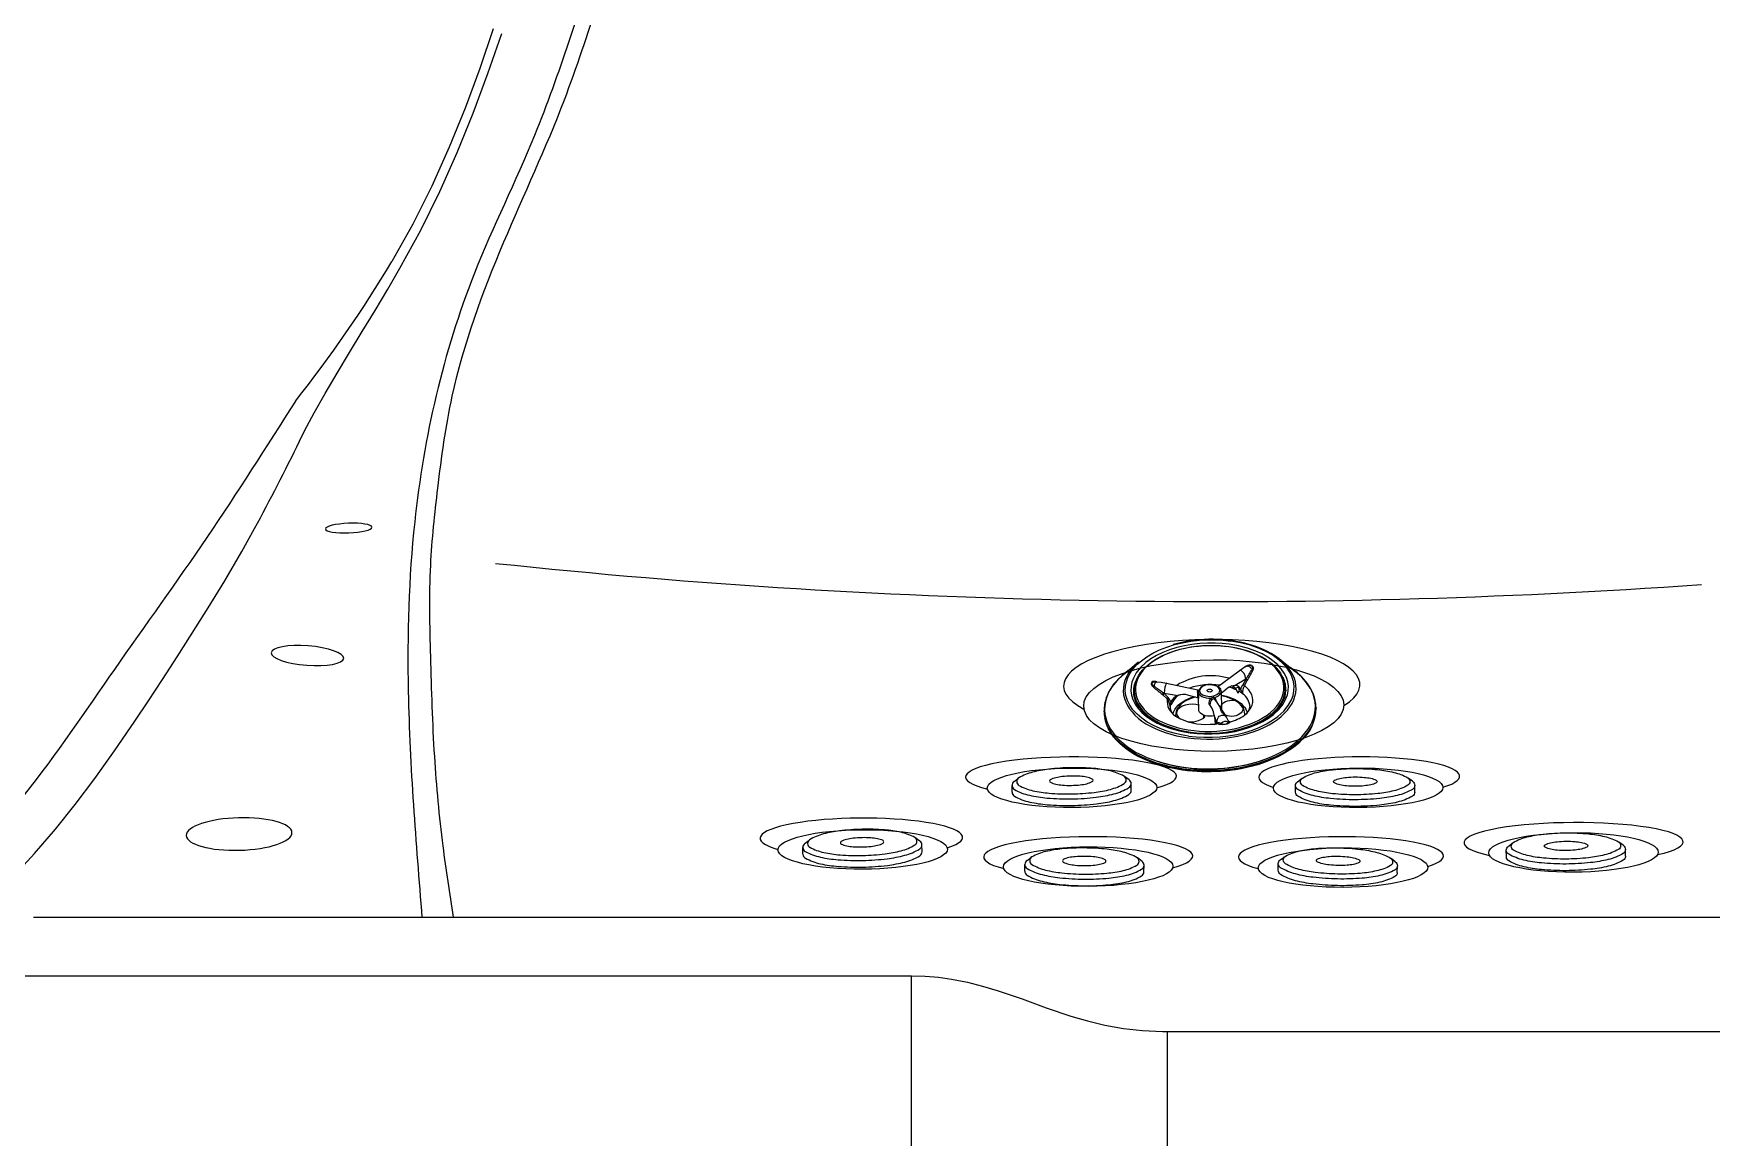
# Model space of a CAD drawing. Extents: x 398 to 509, y 623 to 780.
# Drawn here: x 425.85 to 452.09, y 650.92 to 668.17 of the extents above; entities that cross this region are included whole.
import ezdxf

# ---------------------------------------------------------------- set-up
doc = ezdxf.new("R2010")
doc.units = 0
doc.header["$MEASUREMENT"] = 0
for name, color, linetype in [('1', 4, 'Continuous'), ('2', 3, 'Continuous'), ('JET', 3, 'Continuous'), ('LIGHT', 2, 'Continuous'), ('Menu', 1, 'Continuous')]:
    doc.layers.add(name, color=color, linetype=linetype)

# ---------------------------------------------------------------- blocks, each defined once
blk = doc.blocks.new('MINI')
at = {"layer": '1', "color": 3}
for p, q in [((0.223, 0.931), (0.327, 0.931)), ((0.391, 0.895), (0.44, 0.828)), ((0.391, 0.895), (0.391, 0.895)), ((0.223, -0.932), (0.327, -0.932)), ((0.327, -0.932), (0.327, -0.932)), ((0.386, -0.902), (0.441, -0.828))]:
    blk.add_line(p, q, dxfattribs=at)
for points in [[(0.223, 0.931, 0.267867), (0.159, 0.895, 0.072378), (0.065, 0.659, 0.034036), (0.019, 0.384, 0.024706), (0, 0, 0.024706), (0.019, -0.384, 0.034036), (0.065, -0.659, 0.072378), (0.159, -0.895, 0.267867), (0.223, -0.932, 0.267867)], [(0.391, 0.895, 0.267867), (0.327, 0.931, 0.267867), (0.264, 0.895, 0.072378), (0.17, 0.659, 0.034036), (0.123, 0.384, 0.024706), (0.104, 0, 0.024706), (0.123, -0.384, 0.034036), (0.17, -0.659, 0.072378), (0.264, -0.895, 0.267867), (0.327, -0.932, 0.267867)], [(0.327, -0.932, 0.238458), (0.386, -0.902, 0.072378)]]:
    blk.add_lwpolyline(points, format="xyb", dxfattribs=at)
for points in [[(0.386, -0.855, 0.267867), (0.445, -0.822, 0.072378), (0.531, -0.605, 0.034036), (0.574, -0.352, 0.024706), (0.591, 0, 0.024706), (0.574, 0.352, 0.034036), (0.531, 0.605, 0.072378), (0.445, 0.822, 0.267867), (0.386, 0.855, 0.267867), (0.328, 0.822, 0.072378), (0.242, 0.605, 0.034036), (0.199, 0.352, 0.024706), (0.182, 0, 0.024706), (0.199, -0.352, 0.034036), (0.242, -0.605, 0.072378), (0.328, -0.822, 0.267867)], [(0.388, 0.343, 0.280852), (0.368, 0.331, 0.066452), (0.337, 0.244, 0.030521), (0.321, 0.143, 0.022038), (0.315, 0.003, 0.022038), (0.321, -0.137, 0.030521), (0.337, -0.238, 0.066452), (0.368, -0.325, 0.280852), (0.388, -0.337, 0.280852), (0.408, -0.325, 0.066452), (0.439, -0.238, 0.030521), (0.454, -0.137, 0.022038), (0.46, 0.003, 0.022038), (0.454, 0.143, 0.030521), (0.439, 0.244, 0.066452), (0.408, 0.331, 0.280852)]]:
    blk.add_lwpolyline(points, format="xyb", close=True, dxfattribs=at)
blk = doc.blocks.new('3DR')
at = {"layer": '1', "color": 3, "linetype": 'Continuous'}
for p, q in [((-1.426, -0.455), (-1.189, -0.255)), ((1.018, -0.216), (1.261, -0.408)), ((0.044, -0.645), (0.382, -0.396)), ((0.493, -0.52), (0.485, -0.525)), ((0.493, -0.52), (0.486, -0.531)), ((0.507, -0.323), (0.525, -0.316)), ((0.514, -0.319), (0.525, -0.316)), ((-1.258, -0.752), (-1.259, -0.71)), ((-1.246, -0.607), (-1.245, -0.613)), ((-0.948, -0.57), (-0.921, -0.57)), ((-0.904, -0.571), (-0.919, -0.566)), ((-0.818, -0.766), (-0.808, -0.774)), ((-0.808, -0.774), (-0.744, -0.836)), ((-0.801, -0.744), (-0.791, -0.745)), ((-0.791, -0.752), (-0.801, -0.744)), ((-0.791, -0.745), (-0.571, -0.78)), ((-0.791, -0.752), (-0.791, -0.745)), ((-0.726, -0.815), (-0.791, -0.752)), ((-0.754, -0.59), (-0.263, -0.696)), ((-0.262, -0.697), (-0.263, -0.696)), ((-0.254, -0.715), (-0.252, -0.704)), ((-0.254, -0.723), (-0.254, -0.725)), ((-0.254, -0.747), (-0.254, -0.725)), ((-0.249, -0.697), (-0.248, -0.693)), ((0.1, -0.719), (0.1, -0.716)), ((0.1, -0.719), (0.105, -1.001)), ((0.28, -0.67), (0.226, -0.652)), ((0.485, -0.525), (0.32, -0.626)), ((0.375, -0.657), (0.324, -0.67)), ((0.366, -0.748), (0.324, -0.67)), ((0.362, -0.638), (0.375, -0.657)), ((0.366, -0.748), (0.378, -0.717)), ((0.486, -0.531), (0.439, -0.614)), ((0.465, -0.627), (0.51, -0.546)), ((0.486, -0.531), (0.485, -0.525)), ((0.51, -0.546), (0.517, -0.535)), ((1.103, -0.669), (1.104, -0.711)), ((-1.729, -1.04), (-1.73, -1.029)), ((-0.696, -0.952), (-0.698, -0.978)), ((-0.683, -0.9), (-0.68, -0.876)), ((-0.683, -0.9), (-0.678, -0.929)), ((-0.678, -0.929), (-0.624, -0.834)), ((-0.652, -0.836), (-0.624, -0.834)), ((-0.257, -0.824), (-0.317, -0.805)), ((-0.249, -1.008), (-0.253, -0.821)), ((-0.252, -0.826), (-0.253, -0.826)), ((0.006, -0.849), (0.179, -1.117)), ((1.585, -0.971), (1.585, -0.982)), ((-0.61, -1.106), (-0.607, -1.108)), ((-0.169, -1.131), (-0.169, -1.091)), ((0.036, -1.204), (-0.01, -1.091)), ((0.036, -1.211), (0.02, -1.229)), ((0.039, -1.209), (0.036, -1.204)), ((0.036, -1.211), (0.036, -1.204)), ((0.039, -1.209), (0.036, -1.211)), ((0.059, -1.228), (0.087, -1.231)), ((0.231, -1.193), (0.231, -1.193)), ((0.466, -1.089), (0.471, -1.085)), ((-0.87, -1.82), (-0.878, -1.817)), ((0.761, -1.788), (0.753, -1.791))]:
    blk.add_line(p, q, dxfattribs=at)
at = {"layer": '1', "color": 3, "linetype": 'Continuous', "flags": 128}
for points in [[(-0.407, -1.416), (-0.522, -1.397), (-0.634, -1.371), (-0.747, -1.338), (-0.854, -1.299), (-0.958, -1.252), (-1.053, -1.199), (-1.139, -1.139), (-1.214, -1.075), (-1.278, -1.006), (-1.328, -0.933), (-1.364, -0.86), (-1.388, -0.784), (-1.398, -0.71), (-1.395, -0.637), (-1.381, -0.567), (-1.357, -0.499), (-1.321, -0.431), (-1.275, -0.366), (-1.216, -0.3), (-1.146, -0.238), (-1.062, -0.177), (-0.968, -0.121), (-0.863, -0.07), (-0.75, -0.025), (-0.629, 0.013), (-0.503, 0.043), (-0.374, 0.066), (-0.243, 0.081), (-0.116, 0.088), (0.012, 0.088), (0.132, 0.082), (0.251, 0.069)], [(0.229, 0.019), (0.118, 0.031), (0.006, 0.037), (-0.113, 0.037), (-0.232, 0.031), (-0.355, 0.017), (-0.474, -0.004), (-0.592, -0.033), (-0.705, -0.068), (-0.811, -0.11), (-0.909, -0.158), (-0.997, -0.21), (-1.075, -0.267), (-1.16, -0.345), (-1.225, -0.427), (-1.271, -0.51), (-1.294, -0.574), (-1.307, -0.639), (-1.31, -0.708), (-1.301, -0.777), (-1.279, -0.847), (-1.245, -0.916), (-1.198, -0.984), (-1.139, -1.048), (-1.069, -1.108), (-0.988, -1.164), (-0.899, -1.213), (-0.803, -1.257), (-0.668, -1.305), (-0.528, -1.341), (-0.385, -1.366)], [(-1.218, -0.524), (-1.213, -0.512), (-1.188, -0.466), (-1.158, -0.422), (-1.122, -0.379), (-1.082, -0.337), (-1.037, -0.297), (-0.987, -0.259), (-0.933, -0.223), (-0.875, -0.189), (-0.814, -0.158), (-0.75, -0.129), (-0.682, -0.103), (-0.612, -0.08), (-0.54, -0.06), (-0.467, -0.042), (-0.393, -0.028), (-0.321, -0.017), (-0.254, -0.009), (-0.207, -0.005), (-0.154, -0.002), (-0.09, 0)], [(-0.407, -1.416), (-0.289, -1.428), (-0.169, -1.435), (-0.041, -1.435), (0.087, -1.428), (0.218, -1.413), (0.346, -1.39), (0.473, -1.36), (0.594, -1.322), (0.707, -1.277), (0.812, -1.226), (0.906, -1.17), (0.99, -1.109), (1.081, -1.025), (1.151, -0.937), (1.2, -0.848), (1.225, -0.78), (1.239, -0.71), (1.241, -0.636), (1.232, -0.563), (1.208, -0.487), (1.172, -0.414), (1.121, -0.341), (1.058, -0.272), (0.983, -0.208), (0.897, -0.148), (0.802, -0.095), (0.698, -0.048), (0.554, 0.003), (0.404, 0.042), (0.251, 0.069)], [(-0.385, -1.366), (-0.275, -1.378), (-0.163, -1.384), (-0.043, -1.384), (0.076, -1.378), (0.198, -1.364), (0.318, -1.343), (0.436, -1.314), (0.549, -1.279), (0.655, -1.237), (0.753, -1.189), (0.84, -1.137), (0.919, -1.08), (1.004, -1.002), (1.069, -0.92), (1.115, -0.837), (1.138, -0.773), (1.151, -0.708), (1.154, -0.639), (1.144, -0.57), (1.123, -0.5), (1.089, -0.431), (1.042, -0.363), (0.983, -0.299), (0.912, -0.239), (0.832, -0.183), (0.743, -0.133), (0.646, -0.089), (0.512, -0.042), (0.372, -0.006), (0.229, 0.019)], [(-0.09, 0), (0, 0), (0.036, -0.001), (0.095, -0.005), (0.156, -0.01), (0.22, -0.018), (0.286, -0.029), (0.353, -0.042), (0.419, -0.057), (0.485, -0.076), (0.549, -0.097), (0.611, -0.12), (0.671, -0.146), (0.728, -0.175), (0.782, -0.206), (0.832, -0.239), (0.879, -0.274), (0.923, -0.31), (0.962, -0.349), (0.996, -0.39), (1.027, -0.432), (1.052, -0.476), (1.055, -0.481)], [(1.138, -0.332), (1.115, -0.305), (1.066, -0.257), (1.011, -0.211), (0.95, -0.168), (0.885, -0.127), (0.814, -0.089), (0.738, -0.054), (0.658, -0.023), (0.575, 0.005), (0.488, 0.03), (0.472, 0.033)], [(0.726, -0.181), (0.658, -0.147), (0.585, -0.116), (0.509, -0.088), (0.428, -0.065), (0.345, -0.044), (0.259, -0.028), (0.17, -0.016), (0.081, -0.008), (-0.01, -0.004), (-0.101, -0.004), (-0.192, -0.008), (-0.282, -0.016), (-0.371, -0.029), (-0.459, -0.045), (-0.544, -0.065), (-0.626, -0.089), (-0.704, -0.117), (-0.779, -0.148), (-0.849, -0.182), (-0.915, -0.219), (-0.976, -0.259), (-1.03, -0.302), (-1.08, -0.347), (-1.123, -0.394), (-1.159, -0.442), (-1.189, -0.492), (-1.212, -0.543), (-1.228, -0.595), (-1.237, -0.648), (-1.239, -0.701), (-1.233, -0.753), (-1.221, -0.805), (-1.201, -0.856), (-1.175, -0.906), (-1.141, -0.955), (-1.102, -1.002), (-1.055, -1.047), (-1.003, -1.089), (-0.945, -1.129), (-0.882, -1.166), (-0.814, -1.201), (-0.741, -1.231), (-0.665, -1.259), (-0.584, -1.283), (-0.501, -1.303), (-0.415, -1.319), (-0.326, -1.331), (-0.237, -1.34), (-0.146, -1.344), (-0.055, -1.344), (0.036, -1.339), (0.126, -1.331), (0.215, -1.319), (0.303, -1.302), (0.387, -1.282), (0.469, -1.258), (0.548, -1.231), (0.623, -1.2), (0.693, -1.166), (0.759, -1.128), (0.819, -1.088), (0.874, -1.046), (0.923, -1.001), (0.966, -0.954), (1.003, -0.905), (1.033, -0.855), (1.056, -0.804), (1.072, -0.752), (1.081, -0.699), (1.082, -0.647), (1.077, -0.594), (1.065, -0.542), (1.045, -0.491), (1.018, -0.441), (0.985, -0.392), (0.945, -0.346), (0.899, -0.301), (0.847, -0.258), (0.789, -0.218), (0.726, -0.181)], [(-1.351, -0.392), (-1.39, -0.421), (-1.452, -0.473), (-1.508, -0.527), (-1.558, -0.583), (-1.601, -0.64), (-1.638, -0.699), (-1.668, -0.759), (-1.692, -0.82), (-1.708, -0.882), (-1.718, -0.944), (-1.72, -1.006), (-1.716, -1.069), (-1.704, -1.13), (-1.685, -1.191), (-1.66, -1.252), (-1.627, -1.311), (-1.588, -1.368), (-1.543, -1.424), (-1.491, -1.478), (-1.433, -1.53), (-1.37, -1.579), (-1.3, -1.626), (-1.226, -1.671), (-1.146, -1.712), (-1.062, -1.75), (-0.974, -1.784), (-0.882, -1.816), (-0.786, -1.843), (-0.688, -1.867), (-0.586, -1.888), (-0.483, -1.904), (-0.378, -1.916), (-0.271, -1.924), (-0.164, -1.929), (-0.056, -1.929), (0.052, -1.925), (0.159, -1.917), (0.265, -1.905), (0.37, -1.889), (0.473, -1.869), (0.573, -1.845), (0.671, -1.818), (0.766, -1.787), (0.856, -1.752), (0.943, -1.715), (1.026, -1.674), (1.104, -1.63), (1.177, -1.583), (1.245, -1.534), (1.306, -1.482), (1.362, -1.428), (1.412, -1.372), (1.456, -1.315), (1.493, -1.256), (1.523, -1.196), (1.546, -1.135), (1.563, -1.073), (1.572, -1.011), (1.575, -0.949), (1.57, -0.886), (1.558, -0.825), (1.54, -0.764), (1.514, -0.703), (1.482, -0.644), (1.443, -0.587), (1.397, -0.531), (1.346, -0.477), (1.288, -0.425), (1.224, -0.375), (1.184, -0.347)], [(-1.3, -0.367), (-1.314, -0.386), (-1.35, -0.439), (-1.38, -0.493), (-1.402, -0.548), (-1.418, -0.603), (-1.427, -0.66), (-1.428, -0.716), (-1.423, -0.772), (-1.41, -0.828), (-1.391, -0.883), (-1.365, -0.937), (-1.332, -0.989), (-1.292, -1.04), (-1.247, -1.09), (-1.195, -1.137), (-1.137, -1.181), (-1.074, -1.224), (-1.005, -1.263), (-0.932, -1.299), (-0.855, -1.332), (-0.773, -1.362), (-0.687, -1.388), (-0.599, -1.411), (-0.508, -1.43), (-0.414, -1.445)], [(-0.414, -1.445), (-0.319, -1.455), (-0.222, -1.462), (-0.125, -1.465), (-0.028, -1.464), (0.07, -1.459), (0.166, -1.45), (0.261, -1.436), (0.355, -1.419), (0.446, -1.398), (0.534, -1.373), (0.62, -1.345), (0.701, -1.313), (0.779, -1.278), (0.852, -1.24), (0.92, -1.199), (0.983, -1.155), (1.041, -1.109), (1.093, -1.061), (1.138, -1.01), (1.177, -0.958), (1.21, -0.905), (1.236, -0.85), (1.255, -0.795), (1.267, -0.739), (1.272, -0.683), (1.271, -0.626), (1.262, -0.57), (1.246, -0.515), (1.223, -0.461), (1.193, -0.407), (1.157, -0.355), (1.138, -0.332)], [(0.382, -0.396), (0.44, -0.357), (0.499, -0.326)], [(0.485, -0.525), (0.475, -0.476), (0.459, -0.44), (0.449, -0.426), (0.439, -0.415), (0.418, -0.399), (0.398, -0.392), (0.389, -0.393), (0.382, -0.396)], [(0.494, -0.329), (0.494, -0.328), (0.494, -0.328)], [(0.507, -0.324), (0.505, -0.324), (0.499, -0.326)], [(0.582, -0.314), (0.578, -0.317), (0.574, -0.319)], [(0.574, -0.319), (0.586, -0.33), (0.591, -0.344), (0.589, -0.361), (0.583, -0.378)], [(-0.919, -0.566), (-0.945, -0.563), (-0.966, -0.566), (-0.981, -0.573), (-0.989, -0.585), (-0.992, -0.599), (-0.988, -0.614), (-0.976, -0.633), (-0.958, -0.652)], [(-0.944, -0.641), (-0.96, -0.628), (-0.973, -0.614), (-0.98, -0.6), (-0.978, -0.587), (-0.969, -0.577), (-0.954, -0.571), (-0.948, -0.57)], [(-0.948, -0.57), (-0.934, -0.57), (-0.928, -0.57)], [(-0.921, -0.571), (-0.919, -0.57), (-0.918, -0.57)], [(-0.918, -0.57), (-0.918, -0.569), (-0.919, -0.566)], [(-0.918, -0.57), (-0.836, -0.576), (-0.754, -0.59)], [(-0.754, -0.59), (-0.754, -0.59), (-0.757, -0.592), (-0.764, -0.603), (-0.771, -0.624), (-0.775, -0.638), (-0.779, -0.654), (-0.786, -0.694), (-0.791, -0.745)], [(-0.268, -0.819), (-0.329, -0.802), (-0.419, -0.776)], [(-0.254, -0.725), (-0.253, -0.738), (-0.243, -0.759), (-0.226, -0.779), (-0.201, -0.796), (-0.171, -0.81), (-0.135, -0.819), (-0.097, -0.824), (-0.059, -0.823)], [(-0.252, -0.704), (-0.251, -0.703), (-0.249, -0.697)], [(-0.19, -0.643), (-0.223, -0.672), (-0.232, -0.69), (-0.235, -0.708), (-0.231, -0.727), (-0.221, -0.744), (-0.188, -0.772), (-0.139, -0.79), (-0.108, -0.795), (-0.076, -0.797), (-0.044, -0.794), (-0.013, -0.788), (0.035, -0.768)], [(0.035, -0.768), (0.068, -0.739), (0.077, -0.722), (0.08, -0.703), (0.076, -0.684), (0.066, -0.667), (0.033, -0.639), (-0.016, -0.621), (-0.047, -0.616), (-0.079, -0.615), (-0.111, -0.617), (-0.142, -0.623), (-0.19, -0.643)], [(-0.05, -0.689), (-0.042, -0.695), (-0.038, -0.702), (-0.039, -0.71), (-0.044, -0.717), (-0.053, -0.723), (-0.064, -0.727), (-0.077, -0.728), (-0.09, -0.727), (-0.102, -0.724), (-0.105, -0.722), (-0.113, -0.716), (-0.117, -0.709), (-0.116, -0.701), (-0.111, -0.694), (-0.102, -0.688), (-0.091, -0.684), (-0.078, -0.683), (-0.065, -0.684), (-0.053, -0.688), (-0.05, -0.689)], [(-0.079, -0.611), (-0.045, -0.612), (-0.032, -0.614), (-0.011, -0.618), (0.01, -0.624), (0.03, -0.632), (0.049, -0.642), (0.066, -0.654), (0.08, -0.668), (0.091, -0.685), (0.098, -0.703), (0.099, -0.716)], [(-0.066, -1.378), (0.024, -1.374), (0.06, -1.372), (0.119, -1.366), (0.18, -1.359), (0.245, -1.349), (0.311, -1.336), (0.377, -1.321), (0.443, -1.303), (0.509, -1.283), (0.572, -1.261), (0.634, -1.236), (0.693, -1.208), (0.749, -1.179), (0.802, -1.147), (0.852, -1.114), (0.898, -1.079), (0.94, -1.042), (0.978, -1.005), (1.011, -0.965), (1.04, -0.925), (1.065, -0.883), (1.085, -0.841), (1.1, -0.797), (1.11, -0.751), (1.115, -0.705), (1.115, -0.694)], [(-0.002, -0.813), (0.031, -0.801), (0.059, -0.785), (0.081, -0.766), (0.094, -0.745), (0.1, -0.723), (0.1, -0.719)], [(0.202, -0.669), (0.157, -0.705), (0.1, -0.749)], [(0.101, -0.776), (0.138, -0.783), (0.182, -0.794), (0.226, -0.807), (0.268, -0.823), (0.308, -0.841), (0.347, -0.861), (0.382, -0.884), (0.414, -0.91), (0.443, -0.937), (0.468, -0.967), (0.488, -0.998), (0.504, -1.031), (0.509, -1.049)], [(0.283, -0.638), (0.282, -0.643), (0.28, -0.67)], [(0.375, -0.657), (0.383, -0.694), (0.378, -0.717)], [(0.411, -0.694), (0.422, -0.654), (0.439, -0.614)], [(0.471, -1.085), (0.473, -1.083), (0.511, -1.049), (0.542, -1.012), (0.567, -0.974), (0.584, -0.934), (0.595, -0.894), (0.598, -0.853), (0.593, -0.812), (0.581, -0.772), (0.562, -0.733), (0.536, -0.696), (0.504, -0.66), (0.465, -0.627)], [(1.115, -0.694), (1.115, -0.687), (1.115, -0.685)], [(-1.262, -0.798), (-1.261, -0.803), (-1.248, -0.848), (-1.23, -0.892), (-1.206, -0.935), (-1.177, -0.977), (-1.144, -1.018), (-1.105, -1.057), (-1.062, -1.095), (-1.014, -1.131), (-0.963, -1.165), (-0.906, -1.197), (-0.847, -1.227), (-0.783, -1.255), (-0.717, -1.28), (-0.648, -1.302), (-0.576, -1.322), (-0.503, -1.338), (-0.428, -1.352), (-0.354, -1.363), (-0.282, -1.37), (-0.219, -1.375), (-0.171, -1.377), (-0.115, -1.378), (-0.066, -1.378)], [(-1.211, -0.894), (-1.202, -0.911), (-1.171, -0.961), (-1.133, -1.008), (-1.089, -1.054), (-1.038, -1.098), (-0.982, -1.139), (-0.921, -1.177), (-0.854, -1.213), (-0.783, -1.245), (-0.707, -1.274), (-0.628, -1.3), (-0.545, -1.322), (-0.46, -1.34), (-0.372, -1.354), (-0.282, -1.364), (-0.192, -1.37), (-0.1, -1.372), (-0.009, -1.37), (0.083, -1.364), (0.173, -1.353), (0.261, -1.339), (0.348, -1.321), (0.432, -1.299), (0.513, -1.273), (0.591, -1.244), (0.664, -1.212), (0.733, -1.176), (0.797, -1.138), (0.856, -1.096), (0.909, -1.053), (0.957, -1.007), (0.998, -0.959), (1.032, -0.91), (1.06, -0.859), (1.064, -0.851)], [(-0.684, -0.883), (-0.7, -0.849), (-0.726, -0.815)], [(-0.652, -1.068), (-0.652, -1.068), (-0.64, -1.033), (-0.622, -0.999), (-0.598, -0.966), (-0.57, -0.934), (-0.537, -0.905), (-0.499, -0.879), (-0.459, -0.854), (-0.414, -0.833), (-0.368, -0.814), (-0.329, -0.801)], [(-0.311, -0.807), (-0.383, -0.832), (-0.459, -0.87), (-0.502, -0.899), (-0.54, -0.932), (-0.572, -0.969), (-0.59, -0.999), (-0.604, -1.03), (-0.614, -1.094), (-0.613, -1.103)], [(-0.251, -0.934), (-0.295, -0.924), (-0.35, -0.919), (-0.406, -0.922), (-0.459, -0.933), (-0.507, -0.95), (-0.546, -0.973), (-0.575, -1.001), (-0.592, -1.032), (-0.597, -1.064), (-0.588, -1.096), (-0.566, -1.125), (-0.536, -1.149)], [(-0.008, -1.099), (-0.039, -1.105), (-0.075, -1.107), (-0.111, -1.105), (-0.145, -1.099), (-0.176, -1.089), (-0.203, -1.075), (-0.224, -1.059), (-0.239, -1.041), (-0.248, -1.021), (-0.249, -1.008)], [(-0.04, -0.986), (-0.054, -0.962), (-0.074, -0.926)], [(-0.006, -0.838), (0.006, -0.85), (0.007, -0.851)], [(0.471, -1.085), (0.472, -1.075), (0.469, -1.043), (0.46, -1.011), (0.445, -0.981), (0.425, -0.952), (0.374, -0.899), (0.309, -0.856)], [(1.111, -1.656), (1.033, -1.7), (0.95, -1.741), (0.862, -1.779), (0.771, -1.814), (0.676, -1.845), (0.577, -1.873), (0.476, -1.897), (0.373, -1.917), (0.268, -1.933), (0.161, -1.945), (0.053, -1.953), (-0.055, -1.957), (-0.164, -1.957), (-0.272, -1.952), (-0.379, -1.944), (-0.485, -1.932), (-0.589, -1.915), (-0.691, -1.895), (-0.79, -1.871), (-0.886, -1.843), (-0.979, -1.812), (-1.068, -1.777), (-1.152, -1.738), (-1.232, -1.697), (-1.307, -1.653), (-1.377, -1.605), (-1.441, -1.556), (-1.499, -1.503), (-1.551, -1.449), (-1.597, -1.393), (-1.636, -1.335), (-1.669, -1.276), (-1.694, -1.215), (-1.713, -1.154), (-1.717, -1.138)], [(1.528, -1.242), (1.503, -1.291), (1.465, -1.35), (1.422, -1.408), (1.371, -1.464), (1.315, -1.518), (1.253, -1.57), (1.185, -1.62), (1.112, -1.667), (1.033, -1.711), (0.95, -1.752), (0.863, -1.79), (0.771, -1.825), (0.676, -1.856), (0.578, -1.884), (0.477, -1.908), (0.373, -1.928), (0.268, -1.944), (0.161, -1.956), (0.053, -1.964), (-0.055, -1.968), (-0.164, -1.968), (-0.272, -1.963), (-0.379, -1.955), (-0.485, -1.943), (-0.589, -1.926), (-0.691, -1.906), (-0.79, -1.882), (-0.886, -1.854), (-0.979, -1.823), (-1.068, -1.788), (-1.152, -1.749), (-1.232, -1.708), (-1.307, -1.664), (-1.377, -1.616), (-1.441, -1.567), (-1.499, -1.515), (-1.551, -1.46), (-1.597, -1.404), (-1.636, -1.346), (-1.663, -1.297)], [(-0.055, -1.976), (-0.162, -1.976), (-0.205, -1.975), (-0.275, -1.971), (-0.348, -1.966), (-0.425, -1.958), (-0.504, -1.948), (-0.585, -1.935), (-0.666, -1.919), (-0.747, -1.901), (-0.827, -1.879), (-0.905, -1.856), (-0.982, -1.829), (-1.056, -1.8), (-1.128, -1.768), (-1.197, -1.734), (-1.263, -1.697), (-1.325, -1.658), (-1.383, -1.617), (-1.438, -1.574), (-1.489, -1.529), (-1.535, -1.483), (-1.577, -1.434), (-1.614, -1.384), (-1.646, -1.332), (-1.661, -1.303)], [(-0.059, -1.106), (-0.07, -1.108), (-0.082, -1.107)], [(1.526, -1.247), (1.517, -1.268), (1.486, -1.322), (1.451, -1.375), (1.41, -1.426), (1.365, -1.477), (1.314, -1.525), (1.259, -1.572), (1.199, -1.616), (1.135, -1.659), (1.067, -1.699), (0.996, -1.737), (0.921, -1.773), (0.842, -1.806), (0.761, -1.836), (0.677, -1.864), (0.592, -1.888), (0.504, -1.91), (0.415, -1.928), (0.326, -1.943), (0.239, -1.956), (0.154, -1.965), (0.093, -1.97), (0.032, -1.973), (-0.055, -1.976)], [(-0.01, -1.091), (0.001, -1.165), (0.007, -1.229)], [(0.036, -1.204), (0.044, -1.153), (0.061, -1.119), (0.072, -1.107), (0.085, -1.099), (0.113, -1.089), (0.141, -1.089), (0.154, -1.093), (0.166, -1.101), (0.179, -1.119)], [(0.18, -1.117), (0.208, -1.166), (0.219, -1.185)], [(0.218, -1.185), (0.22, -1.188), (0.219, -1.199)], [(0.219, -1.185), (0.225, -1.191), (0.232, -1.192)], [(0.236, -1.206), (0.241, -1.199), (0.24, -1.194), (0.234, -1.192), (0.231, -1.193)], [(1.576, -1.082), (1.573, -1.096), (1.556, -1.158), (1.533, -1.219), (1.502, -1.28), (1.465, -1.339), (1.421, -1.397), (1.371, -1.453), (1.315, -1.507), (1.253, -1.559), (1.185, -1.609), (1.111, -1.656)]]:
    blk.add_lwpolyline(points, dxfattribs=at)
at = {"layer": '1', "color": 3, "linetype": 'Continuous'}
for centre, radius, start, end in [((-0.061, -2.091), 2.187, 90.8014, 105.6547), ((-0.044, -2.078), 2.175, 76.3449, 91.2538), ((-0.649, -0.898), 0.84, 130.031, 140.8287), ((-0.75, -1.257), 1.048, 130.1249, 139.4711), ((-0.81, -0.734), 0.462, 150.9775, 168.0603), ((-0.06, -1.491), 1.018, 73.8802, 121.6224), ((0.593, -0.513), 0.216, 118.401, 133.066), ((0.544, -0.402), 0.0959, 66.7586, 123.9881), ((0.617, -0.251), 0.145, 209.2053, 212.0544), ((-0.572, 0.248), 1.313, 324.1838, 331.5277), ((0.657, -0.292), 0.281, 234.3806, 240.075), ((0.507, -0.404), 0.0802, 19.0894, 89.963), ((-0.245, -0.016), 0.922, 325.7119, 336.5159), ((0.546, -0.374), 0.0611, 63.4691, 110.5586), ((0.555, -0.358), 0.0522, 331.3523, 58.8994), ((0.602, -0.346), 0.037, 238.0167, 267.2435), ((0.685, -0.696), 0.43, 1.5106, 30.4211), ((0.692, -0.676), 0.411, 334.7696, 27.4686), ((0.714, -1.126), 0.902, 30.1728, 52.6624), ((0.871, -1.019), 0.718, 12.8328, 43.7602), ((-1.018, -1.052), 0.716, 137.7071, 168.7569), ((-0.856, -0.746), 0.414, 160.274, 179.0213), ((-0.868, -0.719), 0.402, 168.3351, 191.998), ((-0.848, -0.703), 0.411, 154.9797, 207.6606), ((-0.845, -0.743), 0.413, 181.247, 203.1162), ((-0.982, -0.61), 0.0491, 299.4585, 319.6366), ((2.781, 3.825), 5.833, 230.1375, 231.9066), ((-0.861, -0.63), 0.0841, 135.1733, 187.8882), ((-4.513, -5.78), 6.256, 53.6113, 55.2209), ((-0.757, -0.793), 0.0668, 131.8419, 155.4197), ((-0.75, -0.8), 0.0633, 130.4754, 155.3792), ((-0.52, -0.948), 0.176, 107.0383, 158.1823), ((-0.501, -0.91), 0.144, 103.8809, 148.203), ((-0.49, -1.019), 0.252, 73.6229, 108.8976), ((-0.061, -1.639), 1.028, 82.3357, 108.9739), ((-0.242, -0.716), 0.0289, 136.6399, 184.5783), ((-0.267, -0.679), 0.04, 264.5613, 288.1078), ((9.37, -0.43), 9.646, 181.714, 182.3131), ((-0.259, -0.682), 0.0156, 243.2214, 314.07), ((-0.211, -0.718), 0.0432, 151.3946, 186.0545), ((10.549, -0.487), 10.806, 181.3783, 181.8276), ((-0.093, -0.794), 0.184, 85.562, 148.077), ((-0.008, -1.447), 0.67, 61.7897, 80.6721), ((0.32, -0.809), 0.183, 90.2214, 130.2542), ((0.262, -0.701), 0.0684, 26.8306, 87.5704), ((0.206, -0.621), 0.0884, 326.4577, 344.8109), ((0.031, -1.32), 0.696, 63.9951, 69.091), ((0.314, -0.729), 0.104, 20.0506, 86.9311), ((0.125, -1.149), 0.501, 51.6058, 59.6043), ((-0.182, -0.963), 0.651, 18.4936, 24.3951), ((0.691, -0.745), 0.255, 152.3516, 182.5273), ((0.279, -0.981), 0.275, 5.1697, 55.0753), ((0.338, -0.848), 0.255, 60.2079, 66.5698), ((0.702, -0.213), 0.385, 235.8592, 240.0199), ((0.697, -0.717), 0.407, 341.0817, 0.881), ((0.704, -0.719), 0.412, 1.1534, 20.054), ((-1.173, -1.019), 0.557, 169.3121, 192.3479), ((-1.137, -1.025), 0.593, 181.4538, 207.3428), ((-0.454, -0.86), 0.291, 175.0915, 237.5801), ((-0.701, -0.856), 0.0481, 121.2266, 154.2286), ((-0.869, -0.955), 0.173, 0.9876, 43.7236), ((-0.524, -0.953), 0.176, 188.42, 240.9588), ((-0.469, -0.958), 0.227, 160.7346, 178.4744), ((-0.473, -0.982), 0.225, 158.6929, 172.3494), ((-0.271, -0.84), 0.0207, 22.7292, 81.553), ((0.045, -0.913), 0.137, 139.1566, 183.0763), ((-0.09, -0.943), 0.0224, 45.8932, 95.3095), ((0.036, -0.921), 0.11, 135.8358, 182.5681), ((-0.016, -0.9), 0.088, 80.7744, 118.825), ((-0.087, -0.86), 0.0463, 19.0826, 52.4476), ((-0.02, -0.865), 0.0307, 62.0029, 137.5968), ((-0.336, -1.128), 0.328, 6.4366, 25.5504), ((0.014, -0.829), 0.0225, 136.8844, 205.1028), ((-0.053, -0.874), 0.0789, 355.4366, 50.0003), ((0.376, -0.936), 0.177, 301.839, 353.2065), ((0.989, -0.987), 0.596, 334.6645, 0.4755), ((1.028, -0.981), 0.557, 349.4999, 11.9984), ((-0.133, -0.281), 0.953, 240.194, 273.865), ((-0.362, -0.871), 0.323, 256.3956, 310.2811), ((-0.126, -1.083), 0.0436, 191.3015, 232.6102), ((-0.083, -0.061), 1.172, 270.7202, 275.7773), ((0.018, -1.213), 0.0182, 302.0014, 8.2725), ((0.02, -1.212), 0.0189, 298.3795, 7.1629), ((0.044, -1.313), 0.0865, 80.0088, 95.7761), ((0.048, -1.334), 0.125, 65.8278, 94.4126), ((0.13, -1.034), 0.202, 257.8839, 301.7155), ((0.082, -1.214), 0.018, 286.6718, 341.9018), ((0.174, -1.295), 0.106, 65.0224, 134.5771), ((0.144, -1.123), 0.107, 245.2406, 314.3587), ((0.234, -1.186), 0.0202, 221.7444, 276.6581), ((0.097, -0.571), 0.637, 282.1243, 305.3407), ((-0.158, 0.51), 2.435, 252.8244, 262.3598), ((-0.103, 0.739), 2.671, 253.307, 288.698), ((-0.106, 0.788), 2.719, 262.0415, 288.59)]:
    blk.add_arc(centre, radius, start, end, dxfattribs=at)
blk.add_ellipse((0.269, -0.982), major_axis=(-0.176, -0.001), ratio=0.7197, dxfattribs=at)
blk = doc.blocks.new('2018 PRISM')
at = {"layer": '1', "linetype": 'Continuous', "lineweight": 25}
for p, q in [((27.271, 10.657), (33.364, 10.657)), ((33.364, 10.657), (33.865, 10.657)), ((33.865, 10.657), (41.768, 10.657)), ((41.768, 10.657), (41.876, 10.657)), ((41.876, 10.657), (49.66, 10.657)), ((49.66, 10.657), (49.768, 10.657)), ((49.768, 10.657), (54.551, 10.657)), ((26.492, 9.74), (40.997, 9.74)), ((40.997, 3.786), (40.997, 9.74)), ((44.997, 8.866), (44.997, 3.014)), ((44.997, 8.866), (64.997, 8.866))]:
    blk.add_line(p, q, dxfattribs=at)
at = {"layer": '1', "linetype": 'Continuous', "lineweight": 25, "flags": 128}
for points in [[(34.458, 24.541), (34.247, 23.921), (34.018, 23.304), (33.769, 22.691), (33.496, 22.085), (33.199, 21.489), (32.874, 20.907)], [(33, 20.803), (33.324, 21.395), (33.621, 21.998), (33.893, 22.609), (34.144, 23.225), (34.375, 23.846), (34.591, 24.469)], [(31.429, 18.096), (31.51, 18.257), (31.661, 18.541), (31.832, 18.843), (32.018, 19.158), (32.212, 19.482), (32.411, 19.811), (32.611, 20.142), (32.808, 20.474), (33, 20.803)], [(25.788, 10.17), (26.203, 10.549), (26.588, 10.916), (26.948, 11.281), (27.287, 11.65), (27.613, 12.029), (27.923, 12.417), (28.23, 12.825), (28.539, 13.258), (28.855, 13.72), (29.067, 14.038), (29.286, 14.373), (29.515, 14.724), (29.753, 15.096), (30.003, 15.491), (30.263, 15.914), (30.529, 16.372), (30.726, 16.729)], [(40.997, 9.74), (40.997, 9.74), (41.21, 9.734), (41.421, 9.716), (41.626, 9.688), (41.874, 9.638), (42.11, 9.578), (42.335, 9.51), (42.726, 9.377), (43.105, 9.24), (43.489, 9.109), (43.749, 9.033), (44.023, 8.967), (44.312, 8.915), (44.612, 8.881), (44.921, 8.867), (44.997, 8.866)]]:
    blk.add_lwpolyline(points, dxfattribs=at)
at = {"layer": '1', "linetype": 'Continuous', "lineweight": 25}
for centre, radius, start, end in [((15.809, 31.081), 19.868, 321.534, 329.1951), ((-0.481, 33.645), 35.497, 331.5402, 334.0225), ((45.788, 122.555), 106.966, 263.93979, 274.05331)]:
    blk.add_arc(centre, radius, start, end, dxfattribs=at)
at = {"layer": '1'}
for points in [[(37.515, 29.032), (36.719, 27.188), (36.16, 25.823), (35.105, 22.877), (34.165, 20.722), (33.23, 16.835), (33.13, 14.183), (33.344, 10.646)], [(33.839, 10.657), (33.675, 11.768), (33.543, 13.166), (33.481, 14.73), (33.481, 16.158), (33.592, 17.362), (33.818, 18.799), (34.625, 21.211), (35.571, 23.434), (36.102, 24.967), (36.928, 27.051), (37.99, 28.265), (38.198, 28.321)], [(31.365, 18.723), (29.979, 16.591), (28.536, 14.529), (27.127, 12.57), (25.397, 10.621), (23.363, 8.586), (21.52, 7.052)]]:
    blk.add_spline(points, degree=3, dxfattribs=at)
at = {"layer": '2'}
for centre, major_axis, ratio, start_param, end_param in [((45.693, 14.279), (2.317, 0.011), 0.308809, 5.811848, 9.953837), ((43.492, 12.852), (1.649, 0.008), 0.187455, 5.660576, 10.079039), ((47.998, 12.852), (1.571, 0.007), 0.196828, 5.696896, 9.972914), ((40.214, 11.895), (1.583, 0.007), 0.195324, 5.725645, 10.026608), ((51.349, 11.825), (1.713, 0.008), 0.180516, 5.585912, 10.12051), ((43.761, 11.604), (1.634, 0.008), 0.189268, 5.653659, 10.052607), ((47.713, 11.604), (1.602, 0.008), 0.192987, 5.720864, 10.055458)]:
    blk.add_ellipse(centre, major_axis=major_axis, ratio=ratio, start_param=start_param, end_param=end_param, dxfattribs=at)
for centre, major_axis, ratio in [((45.724, 13.963), (2.034, 0.01), 0.35171), ((43.508, 12.678), (1.325, 0.006), 0.233314), ((47.982, 12.678), (1.325, 0.006), 0.233314), ((40.235, 11.714), (1.325, 0.006), 0.233314), ((51.349, 11.667), (1.325, 0.006), 0.233314), ((43.761, 11.446), (1.325, 0.006), 0.233314), ((47.745, 11.43), (1.325, 0.006), 0.233314)]:
    blk.add_ellipse(centre, major_axis=major_axis, ratio=ratio, dxfattribs=at)
at = {"layer": 'LIGHT', "extrusion": (0, 0, -1)}
for centre, major_axis, ratio in [((32.198, 16.738), (0.364, 0.014), 0.205485), ((31.554, 14.745), (0.567, -0.044), 0.267077), ((30.485, 11.955), (0.827, 0.023), 0.306959)]:
    blk.add_ellipse(centre, major_axis=major_axis, ratio=ratio, dxfattribs=at)
at = {"layer": 'JET'}
for p, rotation in [((43.506, 12.401), 90.95897815323144), ((40.237, 11.438), 91.2321816904269), ((43.699, 11.146), 89.60489104518719)]:
    blk.add_blockref('MINI', p, dxfattribs=dict(at, rotation=rotation))
at = {"layer": 'JET', "xscale": -1}
for p, rotation in [((47.935, 12.387), 270.0943087025074), ((51.232, 11.382), 270.3569124123172), ((47.659, 11.148), 268.9209139274641)]:
    blk.add_blockref('MINI', p, dxfattribs=dict(at, rotation=rotation))
at = {"layer": 'Menu'}
blk.add_blockref('3DR', (45.738, 14.903), dxfattribs=at)

msp = doc.modelspace()

# ---------------------------------------------------------------- block references
at = {"layer": '1'}
msp.add_blockref('2018 PRISM', (398.58, 643.705), dxfattribs=at)

doc.saveas('drawing.dxf')
